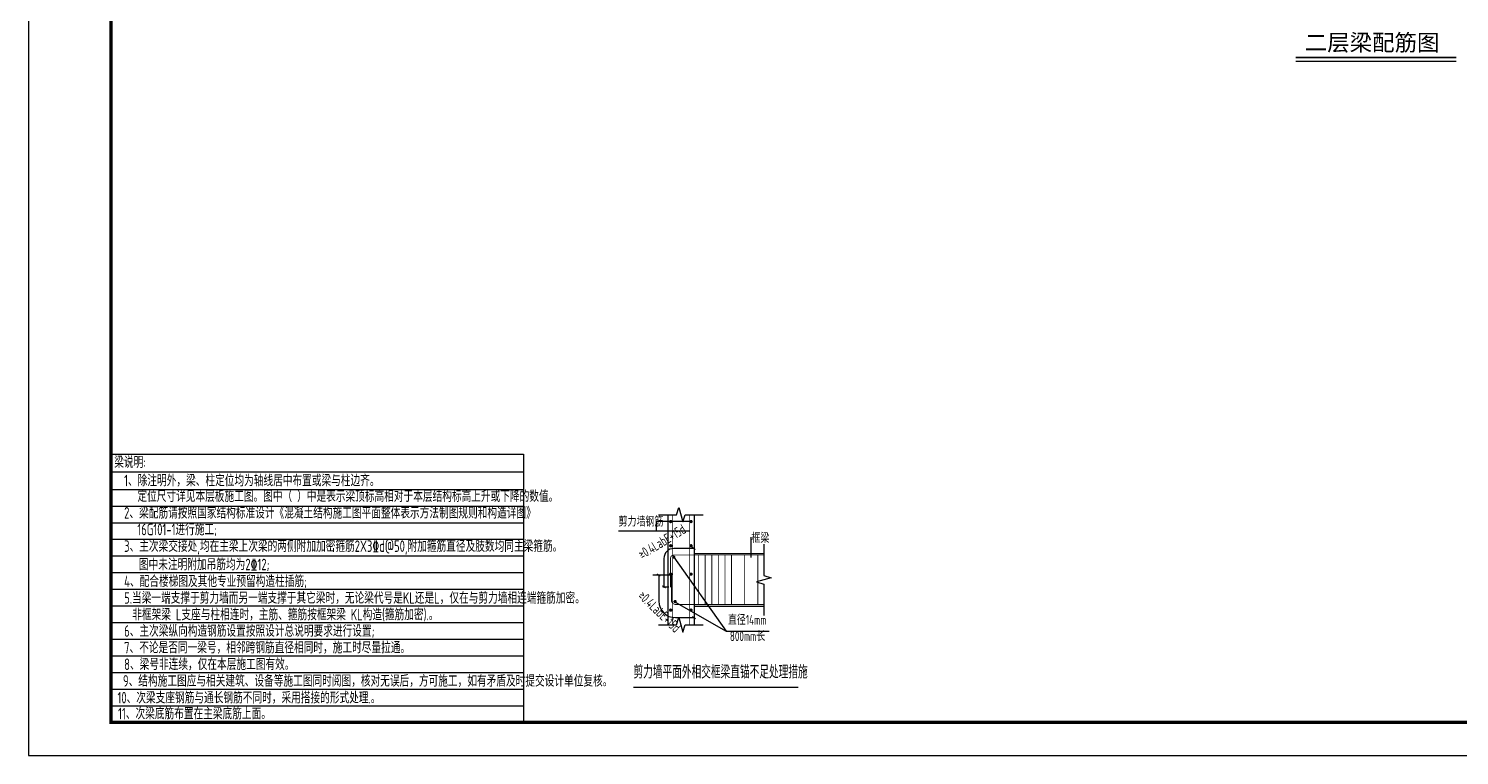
# Model space of a CAD drawing. Extents: x -812054 to 22247, y -644080 to 1003627.
# Drawn here: x -267614 to -224138, y -255911 to -233842 of the extents above; entities that cross this region are included whole.
import ezdxf
from ezdxf.enums import TextEntityAlignment as Align

# ---------------------------------------------------------------- set-up
doc = ezdxf.new("R2010")
doc.units = 0
doc.header["$LTSCALE"] = 1000
doc.layers.get('0').update_dxf_attribs({"linetype": 'CONTINUOUS'})
for name, color, linetype in [('-TK', 7, 'CONTINUOUS'), ('DIM', 2, 'CONTINUOUS'), ('LINK', 6, 'CONTINUOUS'), ('REIND', 1, 'CONTINUOUS'), ('S-引出线', 40, 'CONTINUOUS'), ('S-文字', 7, 'CONTINUOUS'), ('S-表格线', 54, 'CONTINUOUS'), ('TEXT', 2, 'CONTINUOUS'), ('THIN', 7, 'CONTINUOUS')]:
    doc.layers.add(name, color=color, linetype=linetype)
doc.styles.add('-宋体', font='', dxfattribs={"width": 0.7, "height": 300, "bigfont": '宋体.TTF'})
doc.styles.add('TSSD_Norm', font='Tssdeng.shx', dxfattribs={"bigfont": 'tssdchn.shx'})
doc.styles.add('TSSD_REIN', font='tssdeng.shx', dxfattribs={"width": 0.7, "height": 300, "bigfont": 'tssdchn.shx'})
doc.styles.get('-宋体').set_extended_font_data('SimSun')

# ---------------------------------------------------------------- blocks, each defined once
blk = doc.blocks.new('A1')
blk.add_lwpolyline([(0, 59400), (0, 0), (84100, 0), (84100, 59400)], close=True)
at = {"const_width": 100}
blk.add_lwpolyline([(2500, 58400), (2500, 1000), (83100, 1000), (83100, 58400)], close=True, dxfattribs=at)
blk = doc.blocks.new('A$C2E181E2C')
at = {"linetype": 'Continuous'}
for points in [[(1215, 5268), (1765, 5268), (1835, 5488), (1955, 5048), (2025, 5268), (2575, 5268)], [(1495, 5268), (1495, 1922)], [(2295, 5268), (2295, 1922)], [(4415, 4371), (4415, 3421), (4635, 3351), (4195, 3231), (4415, 3161), (4415, 2211)], [(2295, 4091), (4415, 4091)], [(2295, 2491), (4415, 2491)], [(1215, 1922), (1765, 1922), (1835, 2142), (1955, 1702), (2025, 1922), (2575, 1922)]]:
    blk.add_lwpolyline(points, dxfattribs=at)
at = {"linetype": 'Continuous', "const_width": 50}
blk.add_lwpolyline([(453, 25), (5462, 25)], dxfattribs=at)
at = {"layer": 'DIM'}
for p, q in [((1378, 3941), (1378, 3062)), ((2295, 4241), (1678, 4241)), ((1546, 3430), (1042, 3430)), ((1226, 3430), (1226, 2641)), ((1726, 2141), (2295, 2141))]:
    blk.add_line(p, q, dxfattribs=at)
at = {"layer": 'DIM', "const_width": 30}
for points in [[(2232, 4284), (2336, 4212)], [(1164, 3473), (1267, 3401)], [(1324, 3111), (1428, 3039)], [(2243, 2177), (2347, 2104)]]:
    blk.add_lwpolyline(points, dxfattribs=at)
at = {"layer": 'DIM'}
blk.add_lwpolyline([(1532, 3062), (1341, 3062)], dxfattribs=at)
for centre, radius, start, end in [((1678, 3941), 300, 90, 180), ((1726, 2641), 500, 180, 270)]:
    blk.add_arc(centre, radius, start, end, dxfattribs=at)
at = {"layer": 'LINK', "color": 1, "const_width": 25}
for points in [[(1641, 5268), (1641, 1922)], [(2162, 5268), (2162, 1922)], [(2432, 4041), (2432, 2541)], [(2632, 4041), (2632, 2541)], [(2832, 4041), (2832, 2541)], [(3032, 4041), (3032, 2541)], [(3232, 4041), (3232, 2541)], [(3432, 4041), (3432, 2541)], [(3832, 4041), (3832, 2541)], [(4232, 4041), (4232, 2541)]]:
    blk.add_lwpolyline(points, dxfattribs=at)
for points in [[(4415, 4041), (1678, 4041, 0.414214), (1578, 3941), (1578, 3062)], [(1607, 3430), (1607, 2641, 0.300979), (1726, 2541), (4415, 2541)]]:
    blk.add_lwpolyline(points, format="xyb", dxfattribs=at)
at = {"layer": 'REIND', "const_width": 50}
for points in [[(1608, 5058, 1), (1558, 5058, 1)], [(2226, 5058, 1), (2176, 5058, 1)], [(1610, 4324, 1), (1560, 4324, 1)], [(2228, 4324, 1), (2178, 4324, 1)], [(1703, 3978, 1), (1653, 3978, 1)], [(1608, 3461, 1), (1558, 3461, 1)], [(2226, 3461, 1), (2176, 3461, 1)], [(1742, 2629, 1), (1692, 2629, 1)], [(1608, 2370, 1), (1558, 2370, 1)], [(2226, 2370, 1), (2176, 2370, 1)]]:
    blk.add_lwpolyline(points, format="xyb", close=True, dxfattribs=at)
at = {"layer": 'THIN'}
for p, q in [((2226, 5058), (1138, 5058)), ((1138, 5058), (1138, 4767)), ((2162, 4767), (0, 4767)), ((1678, 3978), (3271, 1732)), ((1692, 2629), (3271, 1732)), ((3271, 1732), (4577, 1732))]:
    blk.add_line(p, q, dxfattribs=at)
blk.add_lwpolyline([(4015, 4584), (4015, 3965)], dxfattribs=at)
at = {"layer": 'TEXT', "color": 0, "style": 'TSSD_Norm', "width": 0.7}
blk.add_text('剪力墙平面外相交框梁直锚不足处理措施', height=400, dxfattribs=at).set_placement((454, 172), align=Align.BOTTOM_LEFT)
at = {"layer": 'THIN', "style": 'TSSD_REIN', "width": 0.7}
for s, p in [('剪力墙钢筋', (-2, 4818)), ('框梁', (4036, 4317)), ('直径14mm', (3321, 1833)), ('800mm长', (3383, 1337))]:
    blk.add_text(s, height=300, dxfattribs=at).set_placement(p, align=Align.BOTTOM_LEFT)
for rotation, p in [(31.4301, (766, 3828)), (316.0621, (504, 2706))]:
    blk.add_text('≥0.4LabE+15d', height=300, rotation=rotation, dxfattribs=at).set_placement(p, align=Align.BOTTOM_LEFT)

msp = doc.modelspace()

# ---------------------------------------------------------------- linework, layer by layer
at = {"layer": 'S-引出线', "color": 3, "const_width": 56}
msp.add_lwpolyline([(-229109.06, -234720.9), (-224233.62, -234720.9)], dxfattribs=at)
at = {"layer": 'S-引出线', "color": 3}
msp.add_lwpolyline([(-229109.06, -234832.9), (-224233.62, -234832.9)], dxfattribs=at)
at = {"layer": 'S-表格线'}
for p, q in [((-265113.63, -246764.06), (-265113.63, -254910.56)), ((-265113.63, -246764.06), (-252574.37, -246764.06)), ((-252574.37, -246764.06), (-252574.37, -254910.56)), ((-265113.63, -247298.81), (-252574.37, -247298.81)), ((-265113.63, -247833.56), (-252574.37, -247833.56)), ((-265113.63, -248339.06), (-252574.37, -248339.06)), ((-265113.63, -248844.56), (-252574.37, -248844.56)), ((-265113.63, -249350.06), (-252574.37, -249350.06)), ((-265113.63, -249855.56), (-252574.37, -249855.56)), ((-265113.63, -250361.06), (-252574.37, -250361.06)), ((-265113.63, -250866.56), (-252574.37, -250866.56)), ((-265113.63, -251372.06), (-252574.37, -251372.06)), ((-265113.63, -251877.56), (-252574.37, -251877.56)), ((-265113.63, -252383.06), (-252574.37, -252383.06)), ((-265113.63, -252888.56), (-252574.37, -252888.56)), ((-265113.63, -253394.06), (-252574.37, -253394.06)), ((-265113.63, -253899.56), (-252574.37, -253899.56)), ((-265113.63, -254405.06), (-252574.37, -254405.06)), ((-265113.63, -254910.56), (-252574.37, -254910.56))]:
    msp.add_line(p, q, dxfattribs=at)

# ---------------------------------------------------------------- block references
at = {"layer": '-TK'}
msp.add_blockref('A1', (-267613.63, -255910.56), dxfattribs=at)
msp.add_blockref('A$C2E181E2C', (-249687.24, -253869.43))

# ---------------------------------------------------------------- texts
at = {"layer": 'S-文字', "style": '-宋体'}
msp.add_text('二层梁配筋图', height=500, dxfattribs=at).set_placement((-228836.57, -234514.38))
at = {"layer": 'S-文字', "style": 'TSSD_REIN', "width": 0.7}
for s, p in [('梁说明:  ', (-265010.54, -247183.82)), ('1、除注明外，梁、柱定位均为轴线居中布置或梁与柱边齐。', (-264710.69, -247739.24)), ('定位尺寸详见本层板施工图。图中（ ）中是表示梁顶标高相对于本层结构标高上升或下降的数值。', (-264307.9, -248215.49)), ('2、梁配筋请按照国家结构标准设计《混凝土结构施工图平面整体表示方法制图规则和构造详图》', (-264710.69, -248720.99)), ('16G101-1进行施工;', (-264307.68, -249226.49)), ('3、主次梁交接处,均在主梁上次梁的两侧附加加密箍筋2X3\x84d@50,附加箍筋直径及肢数均同主梁箍筋。', (-264710.69, -249731.99)), ('图中未注明附加吊筋均为2%%13212;', (-264263.04, -250288.83)), ('4、配合楼梯图及其他专业预留构造柱插筋;', (-264710.69, -250799.74)), ('5.当梁一端支撑于剪力墙而另一端支撑于其它梁时，无论梁代号是KL还是L，仅在与剪力墙相连端箍筋加密。', (-264710.69, -251305.24)), ('非框架梁 L支座与柱相连时，主筋、箍筋按框架梁 KL构造(箍筋加密).。', (-264463.57, -251808.92)), ('6、主次梁纵向构造钢筋设置按照设计总说明要求进行设置;', (-264710.69, -252307.74)), ('7、不论是否同一梁号，相邻跨钢筋直径相同时，施工时尽量拉通。', (-264710.69, -252813.24)), ('8、梁号非连续，仅在本层施工图有效。', (-264710.69, -253318.74)), ('9、结构施工图应与相关建筑、设备等施工图同时阅图，核对无误后，方可施工，如有矛盾及时提交设计单位复核。', (-264746.39, -253824.24)), ('10、次梁支座钢筋与通长钢筋不同时，采用搭接的形式处理.。', (-264912.34, -254335.51)), ('11、次梁底筋布置在主梁底筋上面。', (-264893.65, -254816.46))]:
    msp.add_text(s, height=350, dxfattribs=at).set_placement(p)

doc.saveas('drawing.dxf')
